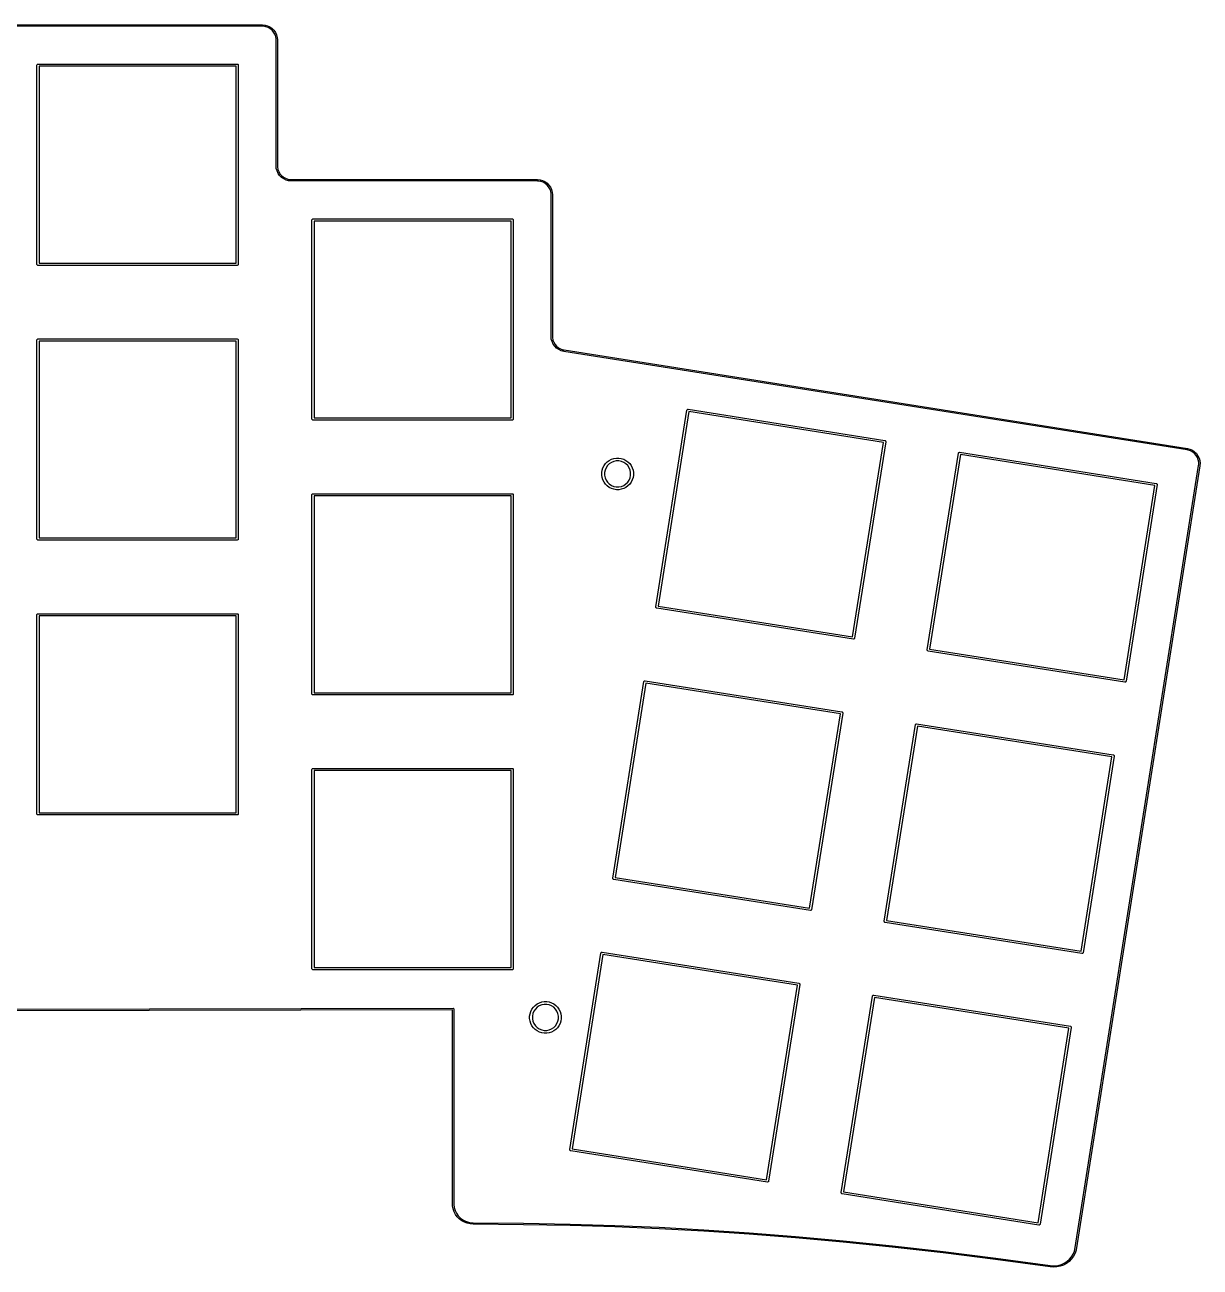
# Model space of a CAD drawing. Header units: millimetres. Extents: x 60 to 209, y -167 to -70.
# Drawn here: x 127.4 to 208.8, y -155.6 to -69.5 of the extents above; entities that cross this region are included whole.
import ezdxf

# ---------------------------------------------------------------- set-up
doc = ezdxf.new("R2010")
doc.units = ezdxf.units.MM
doc.layers.add('BLACK', color=7, linetype='CONTINUOUS')

msp = doc.modelspace()

# ---------------------------------------------------------------- linework, layer by layer
at = {"layer": 'BLACK', "linetype": 'CONTINUOUS'}
for p, q in [((126.517512, -69.517514), (143.817259, -69.5175)), ((143.816477, -69.6175), (126.517512, -69.617514)), ((143.817272, -69.617758), (143.816477, -69.6175)), ((143.817259, -69.5175), (143.819579, -69.517961)), ((143.900399, -69.617737), (143.817272, -69.617758)), ((143.819579, -69.517961), (143.999608, -69.533668)), ((144.064133, -69.646569), (143.900399, -69.617737)), ((143.999608, -69.533668), (144.176436, -69.581007)), ((144.220373, -69.703399), (144.064133, -69.646569)), ((144.176436, -69.581007), (144.342355, -69.658337)), ((144.364367, -69.7865), (144.220373, -69.703399)), ((144.342355, -69.658337), (144.492322, -69.763309)), ((144.491741, -69.893347), (144.364367, -69.7865)), ((144.598623, -70.020691), (144.491741, -69.893347)), ((144.492322, -69.763309), (144.621779, -69.89273)), ((144.681764, -70.164663), (144.598623, -70.020691)), ((144.621779, -69.89273), (144.726792, -70.042668)), ((144.738638, -70.320886), (144.681764, -70.164663)), ((144.726792, -70.042668), (144.804169, -70.208566)), ((144.767515, -70.484613), (144.738638, -70.320886)), ((144.767517, -70.567738), (144.767515, -70.484613)), ((144.767517, -70.56774), (144.767517, -70.567738)), ((144.767679, -79.287845), (144.767517, -70.56774)), ((144.804169, -70.208566), (144.851557, -70.38538)), ((144.851557, -70.38538), (144.867517, -70.567738)), ((144.867517, -70.567738), (144.867679, -79.287843)), ((128.189601, -72.315846), (128.191042, -72.301214)), ((128.189601, -86.115846), (128.189601, -72.315846)), ((128.191042, -72.301214), (128.202241, -72.274178)), ((128.202241, -72.274178), (128.222933, -72.253486)), ((128.222933, -72.253486), (128.249969, -72.242287)), ((128.249969, -72.242287), (128.264601, -72.240846)), ((128.264601, -72.240846), (142.064601, -72.240846)), ((142.064601, -72.240846), (142.079233, -72.242287)), ((142.079233, -72.242287), (142.106269, -72.253486)), ((142.106269, -72.253486), (142.126961, -72.274178)), ((142.126961, -72.274178), (142.13816, -72.301214)), ((142.13816, -72.301214), (142.139601, -72.315846)), ((142.139601, -72.315846), (142.139601, -86.115846)), ((128.339601, -72.390846), (128.339601, -86.040846)), ((141.989601, -72.390846), (128.339601, -72.390846)), ((141.989601, -86.040846), (141.989601, -72.390846)), ((144.76768, -79.287852), (144.767679, -79.287845)), ((144.783594, -79.470128), (144.76768, -79.287852)), ((144.830914, -79.64689), (144.783594, -79.470128)), ((144.908203, -79.812752), (144.830914, -79.64689)), ((144.867679, -79.287852), (144.867664, -79.370948)), ((144.867664, -79.370948), (144.896489, -79.53462)), ((144.867679, -79.287843), (144.867677, -79.287848)), ((144.867677, -79.287848), (144.867679, -79.287852)), ((144.896489, -79.53462), (144.953291, -79.690803)), ((145.013113, -79.962678), (144.908203, -79.812752)), ((144.953291, -79.690803), (145.036345, -79.834753)), ((145.142458, -80.092114), (145.013113, -79.962678)), ((145.036345, -79.834753), (145.143129, -79.962099)), ((145.29231, -80.19713), (145.142458, -80.092114)), ((145.143129, -79.962099), (145.270399, -80.068972)), ((145.270399, -80.068972), (145.414291, -80.152128)), ((145.458117, -80.274536), (145.29231, -80.19713)), ((145.414291, -80.152128), (145.570433, -80.20904)), ((145.634846, -80.321981), (145.458117, -80.274536)), ((145.570433, -80.20904), (145.734085, -80.237981)), ((145.817127, -80.338024), (145.634846, -80.321981)), ((145.734085, -80.237981), (145.817181, -80.238024)), ((145.817128, -80.338024), (145.817127, -80.338023)), ((145.817127, -80.338023), (145.817127, -80.338024)), ((162.87807, -80.346976), (145.817128, -80.338024)), ((145.817181, -80.238024), (162.878123, -80.246976)), ((162.878071, -80.346976), (162.87807, -80.346975)), ((162.87807, -80.346975), (162.87807, -80.346976)), ((162.961153, -80.347017), (162.878071, -80.346976)), ((162.878123, -80.246976), (163.060376, -80.263012)), ((163.124781, -80.375946), (162.961153, -80.347017)), ((163.060376, -80.263012), (163.237079, -80.31044)), ((163.280902, -80.432839), (163.124781, -80.375946)), ((163.237079, -80.31044), (163.402867, -80.38782)), ((163.424778, -80.515968), (163.280902, -80.432839)), ((163.402867, -80.38782), (163.552706, -80.492804)), ((163.552041, -80.62281), (163.424778, -80.515968)), ((163.658825, -80.75012), (163.552041, -80.62281)), ((163.552706, -80.492804), (163.682047, -80.622203)), ((163.74189, -80.894034), (163.658825, -80.75012)), ((163.682047, -80.622203), (163.786964, -80.772089)), ((163.798713, -81.050181), (163.74189, -80.894034)), ((163.786964, -80.772089), (163.86427, -80.937912)), ((163.86427, -80.937912), (163.911618, -81.114636)), ((163.827569, -81.213821), (163.798713, -81.050181)), ((163.827504, -91.11698), (163.827572, -81.2969)), ((163.827572, -81.2969), (163.827569, -81.213821)), ((163.911618, -81.114636), (163.927572, -81.296896)), ((163.927572, -81.2969), (163.927504, -91.11698)), ((163.927572, -81.296896), (163.927571, -81.296897)), ((163.927571, -81.296897), (163.927572, -81.2969)), ((147.251865, -83.044189), (147.253306, -83.029557)), ((147.251865, -96.844189), (147.251865, -83.044189)), ((147.253306, -83.029557), (147.264505, -83.002521)), ((147.264505, -83.002521), (147.285197, -82.981829)), ((147.285197, -82.981829), (147.312233, -82.97063)), ((147.312233, -82.97063), (147.326865, -82.969189)), ((147.326865, -82.969189), (161.126865, -82.969189)), ((147.401865, -83.119189), (147.401865, -96.769189)), ((161.051865, -83.119189), (147.401865, -83.119189)), ((161.051865, -96.769189), (161.051865, -83.119189)), ((161.126865, -82.969189), (161.141497, -82.97063)), ((161.141497, -82.97063), (161.168533, -82.981829)), ((161.168533, -82.981829), (161.189225, -83.002521)), ((161.189225, -83.002521), (161.200424, -83.029557)), ((161.200424, -83.029557), (161.201865, -83.044189)), ((161.201865, -83.044189), (161.201865, -96.844189)), ((128.191042, -86.130478), (128.189601, -86.115846)), ((128.339601, -86.040846), (141.989601, -86.040846)), ((142.139601, -86.115846), (142.13816, -86.130478)), ((128.202241, -86.157514), (128.191042, -86.130478)), ((128.222933, -86.178206), (128.202241, -86.157514)), ((128.249969, -86.189405), (128.222933, -86.178206)), ((128.264601, -86.190846), (128.249969, -86.189405)), ((142.064601, -86.190846), (128.264601, -86.190846)), ((142.079233, -86.189405), (142.064601, -86.190846)), ((142.106269, -86.178206), (142.079233, -86.189405)), ((142.126961, -86.157514), (142.106269, -86.178206)), ((142.13816, -86.130478), (142.126961, -86.157514)), ((163.843858, -91.301583), (163.827504, -91.11698)), ((163.927504, -91.11698), (163.927595, -91.201138)), ((163.927595, -91.201138), (163.957187, -91.366833)), ((128.189601, -91.365846), (128.191042, -91.351214)), ((128.189601, -105.165846), (128.189601, -91.365846)), ((128.191042, -91.351214), (128.202241, -91.324178)), ((128.202241, -91.324178), (128.222933, -91.303486)), ((128.222933, -91.303486), (128.249969, -91.292287)), ((128.249969, -91.292287), (128.264601, -91.290846)), ((128.264601, -91.290846), (142.064601, -91.290846)), ((128.339601, -91.440846), (128.339601, -105.090846)), ((141.989601, -91.440846), (128.339601, -91.440846)), ((141.989601, -105.090846), (141.989601, -91.440846)), ((142.064601, -91.290846), (142.079233, -91.292287)), ((142.079233, -91.292287), (142.106269, -91.303486)), ((142.106269, -91.303486), (142.126961, -91.324178)), ((142.126961, -91.324178), (142.13816, -91.351214)), ((142.13816, -91.351214), (142.139601, -91.365846)), ((142.139601, -91.365846), (142.139601, -105.165846)), ((163.892413, -91.480435), (163.843858, -91.301583)), ((163.971656, -91.647965), (163.892413, -91.480435)), ((163.957187, -91.366833), (164.015448, -91.524745)), ((164.079119, -91.798953), (163.971656, -91.647965)), ((164.015448, -91.524745), (164.100565, -91.669953)), ((164.211453, -91.928697), (164.079119, -91.798953)), ((164.100565, -91.669953), (164.209885, -91.797936)), ((164.209885, -91.797936), (164.340004, -91.904705)), ((164.364536, -92.033154), (164.211453, -91.928697)), ((164.340004, -91.904705), (164.486866, -91.986935)), ((164.533599, -92.10907), (164.364536, -92.033154)), ((164.486866, -91.986935), (164.645898, -92.042064)), ((164.713376, -92.15408), (164.533599, -92.10907)), ((164.645898, -92.042064), (164.729008, -92.05531)), ((164.729008, -92.05531), (207.927987, -98.891863)), ((207.912356, -98.990633), (164.713376, -92.15408)), ((171.083429, -109.863741), (173.242224, -96.233642)), ((173.378645, -96.331184), (171.243315, -109.813129)), ((173.242224, -96.233642), (173.245937, -96.219416)), ((173.245937, -96.219416), (173.261227, -96.194465)), ((173.261227, -96.194465), (173.284901, -96.177264)), ((173.284901, -96.177264), (173.313356, -96.170432)), ((173.313356, -96.170432), (173.313366, -96.170433)), ((173.313366, -96.170433), (173.328034, -96.171298)), ((173.328034, -96.171298), (186.958133, -98.330093)), ((186.86059, -98.466514), (173.378645, -96.331184)), ((147.253306, -96.858821), (147.251865, -96.844189)), ((147.264505, -96.885857), (147.253306, -96.858821)), ((147.285197, -96.906549), (147.264505, -96.885857)), ((147.312233, -96.917748), (147.285197, -96.906549)), ((147.326865, -96.919189), (147.312233, -96.917748)), ((161.126865, -96.919189), (147.326865, -96.919189)), ((147.401865, -96.769189), (161.051865, -96.769189)), ((161.141497, -96.917748), (161.126865, -96.919189)), ((161.168533, -96.906549), (161.141497, -96.917748)), ((161.189225, -96.885857), (161.168533, -96.906549)), ((161.200424, -96.858821), (161.189225, -96.885857)), ((161.201865, -96.844189), (161.200424, -96.858821)), ((184.72526, -111.948459), (186.86059, -98.466514)), ((187.020477, -98.415902), (184.861682, -112.046002)), ((186.958133, -98.330093), (186.972349, -98.333803)), ((186.972349, -98.333803), (186.972359, -98.333805)), ((186.972359, -98.333805), (186.99731, -98.349096)), ((186.99731, -98.349096), (187.014511, -98.37277)), ((187.014511, -98.37277), (187.021343, -98.401225)), ((187.021341, -98.401235), (187.020477, -98.415902)), ((187.021343, -98.401225), (187.021341, -98.401235)), ((207.912358, -98.990632), (207.912356, -98.990633)), ((207.912361, -98.990634), (207.912358, -98.990632)), ((207.994437, -99.003614), (207.912361, -98.990634)), ((207.927987, -98.891863), (207.927991, -98.891864)), ((207.927991, -98.891864), (208.105545, -98.936088)), ((208.151587, -99.057681), (207.994437, -99.003614)), ((208.105545, -98.936088), (208.272733, -99.010473)), ((208.272733, -99.010473), (208.424465, -99.112756)), ((167.601051, -99.933107), (167.723105, -99.811053)), ((167.723105, -99.811053), (167.86275, -99.709596)), ((167.86275, -99.709596), (168.016546, -99.631233)), ((168.011188, -99.84993), (167.863781, -99.948424)), ((168.174978, -99.782086), (168.011188, -99.84993)), ((168.016546, -99.631233), (168.180708, -99.577893)), ((168.348856, -99.7475), (168.174978, -99.782086)), ((168.180708, -99.577893), (168.351193, -99.550891)), ((168.52614, -99.7475), (168.348856, -99.7475)), ((168.351193, -99.550891), (168.523803, -99.550891)), ((168.523803, -99.550891), (168.694288, -99.577893)), ((168.700018, -99.782086), (168.52614, -99.7475)), ((168.694288, -99.577893), (168.85845, -99.631233)), ((168.863808, -99.84993), (168.700018, -99.782086)), ((168.85845, -99.631233), (169.012246, -99.709596)), ((169.011215, -99.948424), (168.863808, -99.84993)), ((169.012246, -99.709596), (169.151891, -99.811053)), ((169.151891, -99.811053), (169.273945, -99.933107)), ((189.899413, -112.84242), (192.058208, -99.212321)), ((192.194629, -99.309863), (190.059299, -112.791808)), ((192.058208, -99.212321), (192.061921, -99.198095)), ((192.061921, -99.198095), (192.077211, -99.173144)), ((192.077211, -99.173144), (192.100885, -99.155943)), ((192.100885, -99.155943), (192.12934, -99.149111)), ((192.12934, -99.149111), (192.12935, -99.149112)), ((192.12935, -99.149112), (192.144018, -99.149977)), ((192.144018, -99.149977), (205.774117, -101.308772)), ((205.676574, -101.445193), (192.194629, -99.309863)), ((208.296963, -99.138213), (208.151587, -99.057681)), ((208.426149, -99.242764), (208.296963, -99.138213)), ((208.424465, -99.112756), (208.556134, -99.239831)), ((208.535219, -99.368157), (208.426149, -99.242764)), ((208.62086, -99.510583), (208.535219, -99.368157)), ((208.556134, -99.239831), (208.663739, -99.387838)), ((208.680472, -99.665715), (208.62086, -99.510583)), ((208.663739, -99.387838), (208.744011, -99.55228)), ((208.712242, -99.828842), (208.680472, -99.665715)), ((208.715206, -99.995007), (208.712242, -99.828842)), ((208.744011, -99.55228), (208.794512, -99.728162)), ((208.794512, -99.728162), (208.813708, -99.910141)), ((167.340889, -100.561195), (167.341259, -100.558858)), ((167.340889, -100.733805), (167.340889, -100.561195)), ((167.367891, -100.90429), (167.340889, -100.733805)), ((167.341259, -100.558858), (167.367891, -100.39071)), ((167.367891, -100.39071), (167.421231, -100.226548)), ((167.421231, -100.226548), (167.499594, -100.072752)), ((167.499594, -100.072752), (167.601051, -99.933107)), ((167.572084, -100.38498), (167.537498, -100.558858)), ((167.537498, -100.558858), (167.537498, -100.736142)), ((167.537498, -100.736142), (167.572084, -100.91002)), ((167.639928, -100.22119), (167.572084, -100.38498)), ((167.738422, -100.073783), (167.639928, -100.22119)), ((167.863781, -99.948424), (167.738422, -100.073783)), ((169.136574, -100.073783), (169.011215, -99.948424)), ((169.235068, -100.22119), (169.136574, -100.073783)), ((169.302912, -100.38498), (169.235068, -100.22119)), ((169.273945, -99.933107), (169.375402, -100.072752)), ((169.337498, -100.558858), (169.302912, -100.38498)), ((169.302912, -100.91002), (169.337498, -100.736142)), ((169.337498, -100.736142), (169.337498, -100.558858)), ((169.375402, -100.072752), (169.453765, -100.226548)), ((169.453765, -100.226548), (169.507105, -100.39071)), ((169.507105, -100.39071), (169.534107, -100.561195)), ((169.534107, -100.733805), (169.507105, -100.90429)), ((169.534107, -100.561195), (169.534107, -100.733805)), ((200.123791, -154.418497), (208.702239, -100.07709)), ((208.801013, -100.092691), (200.221373, -154.441658)), ((208.702239, -100.077085), (208.715206, -99.995007)), ((208.702239, -100.077088), (208.702239, -100.077085)), ((208.702239, -100.07709), (208.702239, -100.077088)), ((208.801015, -100.092689), (208.801013, -100.092691)), ((208.813708, -99.910141), (208.801015, -100.092689)), ((167.421231, -101.068452), (167.367891, -100.90429)), ((167.499594, -101.222248), (167.421231, -101.068452)), ((167.601051, -101.361893), (167.499594, -101.222248)), ((167.572084, -100.91002), (167.639928, -101.07381)), ((167.723105, -101.483947), (167.601051, -101.361893)), ((167.639928, -101.07381), (167.738422, -101.221217)), ((167.86275, -101.585404), (167.723105, -101.483947)), ((167.738422, -101.221217), (167.863781, -101.346576)), ((168.016546, -101.663767), (167.86275, -101.585404)), ((167.863781, -101.346576), (168.011188, -101.44507)), ((168.011188, -101.44507), (168.174978, -101.512914)), ((168.174978, -101.512914), (168.348856, -101.5475)), ((168.348856, -101.5475), (168.52614, -101.5475)), ((168.52614, -101.5475), (168.700018, -101.512914)), ((168.700018, -101.512914), (168.863808, -101.44507)), ((169.012246, -101.585404), (168.85845, -101.663767)), ((168.863808, -101.44507), (169.011215, -101.346576)), ((169.011215, -101.346576), (169.136574, -101.221217)), ((169.151891, -101.483947), (169.012246, -101.585404)), ((169.136574, -101.221217), (169.235068, -101.07381)), ((169.273945, -101.361893), (169.151891, -101.483947)), ((169.235068, -101.07381), (169.302912, -100.91002)), ((169.375402, -101.222248), (169.273945, -101.361893)), ((169.453765, -101.068452), (169.375402, -101.222248)), ((169.507105, -100.90429), (169.453765, -101.068452)), ((203.541244, -114.927138), (205.676574, -101.445193)), ((205.836461, -101.394581), (203.677666, -115.024681)), ((205.774117, -101.308772), (205.788333, -101.312482)), ((205.788333, -101.312482), (205.788343, -101.312484)), ((205.788343, -101.312484), (205.809738, -101.325596)), ((205.809738, -101.325596), (205.813294, -101.327775)), ((205.813294, -101.327775), (205.830495, -101.351449)), ((205.830495, -101.351449), (205.837327, -101.379904)), ((205.837325, -101.379914), (205.836461, -101.394581)), ((205.837327, -101.379904), (205.837325, -101.379914)), ((147.251865, -102.094189), (147.253306, -102.079557)), ((147.251865, -115.894189), (147.251865, -102.094189)), ((147.253306, -102.079557), (147.264505, -102.052521)), ((147.264505, -102.052521), (147.285197, -102.031829)), ((147.285197, -102.031829), (147.312233, -102.02063)), ((147.312233, -102.02063), (147.326865, -102.019189)), ((147.326865, -102.019189), (161.126865, -102.019189)), ((147.401865, -102.169189), (147.401865, -115.819189)), ((161.051865, -102.169189), (147.401865, -102.169189)), ((161.051865, -115.819189), (161.051865, -102.169189)), ((161.126865, -102.019189), (161.141497, -102.02063)), ((161.141497, -102.02063), (161.168533, -102.031829)), ((161.168533, -102.031829), (161.189225, -102.052521)), ((161.189225, -102.052521), (161.200424, -102.079557)), ((161.200424, -102.079557), (161.201865, -102.094189)), ((161.201865, -102.094189), (161.201865, -115.894189)), ((168.180708, -101.717107), (168.016546, -101.663767)), ((168.351193, -101.744109), (168.180708, -101.717107)), ((168.523803, -101.744109), (168.351193, -101.744109)), ((168.694288, -101.717107), (168.523803, -101.744109)), ((168.85845, -101.663767), (168.694288, -101.717107)), ((128.191042, -105.180478), (128.189601, -105.165846)), ((128.202241, -105.207514), (128.191042, -105.180478)), ((128.222933, -105.228206), (128.202241, -105.207514)), ((128.249969, -105.239405), (128.222933, -105.228206)), ((128.264601, -105.240846), (128.249969, -105.239405)), ((142.064601, -105.240846), (128.264601, -105.240846)), ((128.339601, -105.090846), (141.989601, -105.090846)), ((142.079233, -105.239405), (142.064601, -105.240846)), ((142.106269, -105.228206), (142.079233, -105.239405)), ((142.126961, -105.207514), (142.106269, -105.228206)), ((142.13816, -105.180478), (142.126961, -105.207514)), ((142.139601, -105.165846), (142.13816, -105.180478)), ((171.082564, -109.878419), (171.083429, -109.863741)), ((171.089395, -109.906874), (171.082564, -109.878419)), ((171.106596, -109.930548), (171.089395, -109.906874)), ((171.131547, -109.945838), (171.106596, -109.930548)), ((171.145773, -109.949551), (171.131547, -109.945838)), ((184.775873, -112.108346), (171.145773, -109.949551)), ((171.243315, -109.813129), (184.72526, -111.948459)), ((128.189601, -110.415846), (128.191042, -110.401214)), ((128.189601, -124.215846), (128.189601, -110.415846)), ((128.191042, -110.401214), (128.202241, -110.374178)), ((128.202241, -110.374178), (128.222933, -110.353486)), ((128.222933, -110.353486), (128.249969, -110.342287)), ((128.249969, -110.342287), (128.264601, -110.340846)), ((128.264601, -110.340846), (142.064601, -110.340846)), ((128.339601, -110.490846), (128.339601, -124.140846)), ((141.989601, -110.490846), (128.339601, -110.490846)), ((141.989601, -124.140846), (141.989601, -110.490846)), ((142.064601, -110.340846), (142.079233, -110.342287)), ((142.079233, -110.342287), (142.106269, -110.353486)), ((142.106269, -110.353486), (142.126961, -110.374178)), ((142.126961, -110.374178), (142.13816, -110.401214)), ((142.13816, -110.401214), (142.139601, -110.415846)), ((142.139601, -110.415846), (142.139601, -124.215846)), ((184.79055, -112.109211), (184.775873, -112.108346)), ((184.819005, -112.10238), (184.79055, -112.109211)), ((184.842679, -112.085179), (184.819005, -112.10238)), ((184.85797, -112.060228), (184.842679, -112.085179)), ((184.857971, -112.060218), (184.85797, -112.060228)), ((184.861682, -112.046002), (184.857971, -112.060218)), ((190.059299, -112.791808), (203.541244, -114.927138)), ((189.898548, -112.857098), (189.899413, -112.84242)), ((189.905379, -112.885553), (189.898548, -112.857098)), ((189.92258, -112.909227), (189.905379, -112.885553)), ((189.947531, -112.924517), (189.92258, -112.909227)), ((189.961757, -112.92823), (189.947531, -112.924517)), ((203.591857, -115.087025), (189.961757, -112.92823)), ((168.10475, -128.679725), (170.263545, -115.049626)), ((170.399966, -115.147168), (168.264636, -128.629113)), ((170.263545, -115.049626), (170.267258, -115.0354)), ((170.267258, -115.0354), (170.282548, -115.010449)), ((170.282548, -115.010449), (170.306222, -114.993248)), ((170.306222, -114.993248), (170.334677, -114.986416)), ((170.334677, -114.986416), (170.334687, -114.986417)), ((170.334687, -114.986417), (170.349355, -114.987282)), ((170.349355, -114.987282), (183.979454, -117.146077)), ((183.881911, -117.282498), (170.399966, -115.147168)), ((203.606534, -115.08789), (203.591857, -115.087025)), ((203.634989, -115.081059), (203.606534, -115.08789)), ((203.658663, -115.063858), (203.634989, -115.081059)), ((203.661999, -115.058414), (203.658663, -115.063858)), ((203.673954, -115.038907), (203.661999, -115.058414)), ((203.673955, -115.038897), (203.673954, -115.038907)), ((203.677666, -115.024681), (203.673955, -115.038897)), ((147.253306, -115.908821), (147.251865, -115.894189)), ((147.264505, -115.935857), (147.253306, -115.908821)), ((147.285197, -115.956549), (147.264505, -115.935857)), ((147.312233, -115.967748), (147.285197, -115.956549)), ((147.326865, -115.969189), (147.312233, -115.967748)), ((161.126865, -115.969189), (147.326865, -115.969189)), ((147.401865, -115.819189), (161.051865, -115.819189)), ((161.141497, -115.967748), (161.126865, -115.969189)), ((161.168533, -115.956549), (161.141497, -115.967748)), ((161.189225, -115.935857), (161.168533, -115.956549)), ((161.200424, -115.908821), (161.189225, -115.935857)), ((161.201865, -115.894189), (161.200424, -115.908821)), ((181.746581, -130.764443), (183.881911, -117.282498)), ((184.041798, -117.231886), (181.883003, -130.861986)), ((183.979454, -117.146077), (183.99367, -117.149787)), ((183.99367, -117.149787), (183.99368, -117.149789)), ((183.99368, -117.149789), (184.018631, -117.16508)), ((184.018631, -117.16508), (184.035832, -117.188754)), ((184.035832, -117.188754), (184.042664, -117.217209)), ((184.042662, -117.217219), (184.041798, -117.231886)), ((184.042664, -117.217209), (184.042662, -117.217219)), ((189.098533, -117.989128), (189.122207, -117.971927)), ((189.122207, -117.971927), (189.150662, -117.965095)), ((189.150662, -117.965095), (189.150672, -117.965096)), ((189.150672, -117.965096), (189.16534, -117.965961)), ((189.16534, -117.965961), (202.795439, -120.124756)), ((186.920735, -131.658404), (189.07953, -118.028305)), ((189.215951, -118.125847), (187.080621, -131.607792)), ((189.07953, -118.028305), (189.083243, -118.014079)), ((189.083243, -118.014079), (189.098533, -117.989128)), ((202.697896, -120.261177), (189.215951, -118.125847)), ((200.562566, -133.743122), (202.697896, -120.261177)), ((202.857783, -120.210565), (200.698988, -133.840665)), ((202.795439, -120.124756), (202.809655, -120.128466)), ((202.809655, -120.128466), (202.809665, -120.128468)), ((202.809665, -120.128468), (202.834616, -120.143759)), ((202.834616, -120.143759), (202.851817, -120.167433)), ((202.851817, -120.167433), (202.858649, -120.195888)), ((202.858647, -120.195898), (202.857783, -120.210565)), ((202.858649, -120.195888), (202.858647, -120.195898)), ((147.251865, -121.144189), (147.253306, -121.129557)), ((147.251865, -134.944189), (147.251865, -121.144189)), ((147.253306, -121.129557), (147.264505, -121.102521)), ((147.264505, -121.102521), (147.285197, -121.081829)), ((147.285197, -121.081829), (147.312233, -121.07063)), ((147.312233, -121.07063), (147.326865, -121.069189)), ((147.326865, -121.069189), (161.126865, -121.069189)), ((147.401865, -121.219189), (147.401865, -134.869189)), ((161.051865, -121.219189), (147.401865, -121.219189)), ((161.051865, -134.869189), (161.051865, -121.219189)), ((161.126865, -121.069189), (161.141497, -121.07063)), ((161.141497, -121.07063), (161.168533, -121.081829)), ((161.168533, -121.081829), (161.189225, -121.102521)), ((161.189225, -121.102521), (161.200424, -121.129557)), ((161.200424, -121.129557), (161.201865, -121.144189)), ((161.201865, -121.144189), (161.201865, -134.944189)), ((128.191042, -124.230478), (128.189601, -124.215846)), ((128.202241, -124.257514), (128.191042, -124.230478)), ((128.222933, -124.278206), (128.202241, -124.257514)), ((128.249969, -124.289405), (128.222933, -124.278206)), ((128.264601, -124.290846), (128.249969, -124.289405)), ((142.064601, -124.290846), (128.264601, -124.290846)), ((128.339601, -124.140846), (141.989601, -124.140846)), ((142.079233, -124.289405), (142.064601, -124.290846)), ((142.106269, -124.278206), (142.079233, -124.289405)), ((142.126961, -124.257514), (142.106269, -124.278206)), ((142.13816, -124.230478), (142.126961, -124.257514)), ((142.139601, -124.215846), (142.13816, -124.230478)), ((168.103885, -128.694403), (168.10475, -128.679725)), ((168.110716, -128.722858), (168.103885, -128.694403)), ((168.127917, -128.746532), (168.110716, -128.722858)), ((168.152868, -128.761822), (168.127917, -128.746532)), ((168.167094, -128.765535), (168.152868, -128.761822)), ((181.797194, -130.92433), (168.167094, -128.765535)), ((168.264636, -128.629113), (181.746581, -130.764443)), ((181.864, -130.901163), (181.840326, -130.918364)), ((181.879291, -130.876212), (181.864, -130.901163)), ((181.879292, -130.876202), (181.879291, -130.876212)), ((181.883003, -130.861986), (181.879292, -130.876202)), ((181.811871, -130.925195), (181.797194, -130.92433)), ((181.840326, -130.918364), (181.811871, -130.925195)), ((186.91987, -131.673082), (186.920735, -131.658404)), ((186.926701, -131.701537), (186.91987, -131.673082)), ((186.943902, -131.725211), (186.926701, -131.701537)), ((186.968853, -131.740501), (186.943902, -131.725211)), ((186.983079, -131.744214), (186.968853, -131.740501)), ((200.613179, -133.903009), (186.983079, -131.744214)), ((187.080621, -131.607792), (200.562566, -133.743122)), ((165.126072, -147.49571), (167.284867, -133.865611)), ((167.421288, -133.963153), (165.285958, -147.445098)), ((167.284867, -133.865611), (167.28858, -133.851385)), ((167.28858, -133.851385), (167.30387, -133.826434)), ((167.30387, -133.826434), (167.327544, -133.809233)), ((167.327544, -133.809233), (167.355999, -133.802401)), ((167.355999, -133.802401), (167.356009, -133.802402)), ((167.356009, -133.802402), (167.370677, -133.803267)), ((167.370677, -133.803267), (181.000776, -135.962062)), ((180.903233, -136.098483), (167.421288, -133.963153)), ((200.627856, -133.903874), (200.613179, -133.903009)), ((200.656311, -133.897043), (200.627856, -133.903874)), ((200.679985, -133.879842), (200.656311, -133.897043)), ((200.695276, -133.854891), (200.679985, -133.879842)), ((200.695277, -133.854881), (200.695276, -133.854891)), ((200.698988, -133.840665), (200.695277, -133.854881)), ((147.253306, -134.958821), (147.251865, -134.944189)), ((147.264505, -134.985857), (147.253306, -134.958821)), ((147.285197, -135.006549), (147.264505, -134.985857)), ((147.312233, -135.017748), (147.285197, -135.006549)), ((147.326865, -135.019189), (147.312233, -135.017748)), ((161.126865, -135.019189), (147.326865, -135.019189)), ((147.401865, -134.869189), (161.051865, -134.869189)), ((161.141497, -135.017748), (161.126865, -135.019189)), ((161.168533, -135.006549), (161.141497, -135.017748)), ((161.189225, -134.985857), (161.168533, -135.006549)), ((161.200424, -134.958821), (161.189225, -134.985857)), ((161.201865, -134.944189), (161.200424, -134.958821)), ((181.06312, -136.047871), (178.904325, -149.677971)), ((181.000776, -135.962062), (181.014992, -135.965772)), ((181.014992, -135.965772), (181.015002, -135.965774)), ((181.015002, -135.965774), (181.039953, -135.981065)), ((181.039953, -135.981065), (181.057154, -136.004739)), ((181.057154, -136.004739), (181.063986, -136.033194)), ((181.063984, -136.033204), (181.06312, -136.047871)), ((181.063986, -136.033194), (181.063984, -136.033204)), ((178.767903, -149.580428), (180.903233, -136.098483)), ((183.942056, -150.474388), (186.100851, -136.844289)), ((186.100851, -136.844289), (186.104564, -136.830063)), ((186.104564, -136.830063), (186.119854, -136.805112)), ((186.119854, -136.805112), (186.143528, -136.787911)), ((186.143528, -136.787911), (186.171983, -136.781079)), ((186.171983, -136.781079), (186.171993, -136.78108)), ((186.171993, -136.78108), (186.186661, -136.781945)), ((186.186661, -136.781945), (199.81676, -138.94074)), ((122.022398, -137.7675), (157.037398, -137.6975)), ((157.037398, -137.6975), (157.05654, -137.701268)), ((157.05654, -137.701268), (157.056581, -137.701308)), ((157.056581, -137.701308), (157.056638, -137.701309)), ((157.056638, -137.701309), (157.069983, -137.714657)), ((157.069983, -137.714657), (157.083654, -137.728274)), ((157.083654, -137.728274), (157.083654, -137.728332)), ((157.083654, -137.728332), (157.083694, -137.728372)), ((157.083694, -137.728372), (157.087498, -137.747507)), ((157.087498, -137.747507), (157.085745, -151.187077)), ((162.421231, -137.906548), (162.499594, -137.752752)), ((162.499594, -137.752752), (162.601051, -137.613107)), ((162.601051, -137.613107), (162.723105, -137.491053)), ((162.738422, -137.753783), (162.639928, -137.90119)), ((162.723105, -137.491053), (162.86275, -137.389596)), ((162.863781, -137.628424), (162.738422, -137.753783)), ((162.86275, -137.389596), (163.016546, -137.311233)), ((163.011188, -137.52993), (162.863781, -137.628424)), ((163.174978, -137.462086), (163.011188, -137.52993)), ((163.016546, -137.311233), (163.180708, -137.257893)), ((163.348856, -137.4275), (163.174978, -137.462086)), ((163.180708, -137.257893), (163.351193, -137.230891)), ((163.52614, -137.4275), (163.348856, -137.4275)), ((163.351193, -137.230891), (163.523803, -137.230891)), ((163.523803, -137.230891), (163.694288, -137.257893)), ((163.700018, -137.462086), (163.52614, -137.4275)), ((163.694288, -137.257893), (163.85845, -137.311233)), ((163.863808, -137.52993), (163.700018, -137.462086)), ((163.85845, -137.311233), (164.012246, -137.389596)), ((164.011215, -137.628424), (163.863808, -137.52993)), ((164.136574, -137.753783), (164.011215, -137.628424)), ((164.012246, -137.389596), (164.151891, -137.491053)), ((164.235068, -137.90119), (164.136574, -137.753783)), ((164.151891, -137.491053), (164.273945, -137.613107)), ((164.273945, -137.613107), (164.375402, -137.752752)), ((164.375402, -137.752752), (164.453765, -137.906548)), ((186.237272, -136.941831), (184.101942, -150.423776)), ((199.719217, -139.077161), (186.237272, -136.941831)), ((156.987491, -137.7976), (122.072538, -137.8674)), ((156.985745, -151.187063), (156.987491, -137.7976)), ((162.340889, -138.241195), (162.341259, -138.238858)), ((162.340889, -138.413805), (162.340889, -138.241195)), ((162.367891, -138.58429), (162.340889, -138.413805)), ((162.341259, -138.238858), (162.367891, -138.07071)), ((162.367891, -138.07071), (162.421231, -137.906548)), ((162.421231, -138.748452), (162.367891, -138.58429)), ((162.572084, -138.06498), (162.537498, -138.238858)), ((162.537498, -138.238858), (162.537498, -138.416142)), ((162.537498, -138.416142), (162.572084, -138.59002)), ((162.639928, -137.90119), (162.572084, -138.06498)), ((162.572084, -138.59002), (162.639928, -138.75381)), ((164.302912, -138.06498), (164.235068, -137.90119)), ((164.235068, -138.75381), (164.302912, -138.59002)), ((164.337498, -138.238858), (164.302912, -138.06498)), ((164.302912, -138.59002), (164.337498, -138.416142)), ((164.337498, -138.416142), (164.337498, -138.238858)), ((164.453765, -137.906548), (164.507105, -138.07071)), ((164.507105, -138.58429), (164.453765, -138.748452)), ((164.507105, -138.07071), (164.534107, -138.241195)), ((164.534107, -138.413805), (164.507105, -138.58429)), ((164.534107, -138.241195), (164.534107, -138.413805)), ((162.499594, -138.902248), (162.421231, -138.748452)), ((162.601051, -139.041893), (162.499594, -138.902248)), ((162.723105, -139.163947), (162.601051, -139.041893)), ((162.639928, -138.75381), (162.738422, -138.901217)), ((162.86275, -139.265404), (162.723105, -139.163947)), ((162.738422, -138.901217), (162.863781, -139.026576)), ((163.016546, -139.343767), (162.86275, -139.265404)), ((162.863781, -139.026576), (163.011188, -139.12507)), ((163.011188, -139.12507), (163.174978, -139.192914)), ((163.180708, -139.397107), (163.016546, -139.343767)), ((163.174978, -139.192914), (163.348856, -139.2275)), ((163.351193, -139.424109), (163.180708, -139.397107)), ((163.348856, -139.2275), (163.52614, -139.2275)), ((163.523803, -139.424109), (163.351193, -139.424109)), ((163.694288, -139.397107), (163.523803, -139.424109)), ((163.52614, -139.2275), (163.700018, -139.192914)), ((163.85845, -139.343767), (163.694288, -139.397107)), ((163.700018, -139.192914), (163.863808, -139.12507)), ((164.012246, -139.265404), (163.85845, -139.343767)), ((163.863808, -139.12507), (164.011215, -139.026576)), ((164.011215, -139.026576), (164.136574, -138.901217)), ((164.151891, -139.163947), (164.012246, -139.265404)), ((164.136574, -138.901217), (164.235068, -138.75381)), ((164.273945, -139.041893), (164.151891, -139.163947)), ((164.375402, -138.902248), (164.273945, -139.041893)), ((164.453765, -138.748452), (164.375402, -138.902248)), ((197.583887, -152.559106), (199.719217, -139.077161)), ((199.879104, -139.026549), (197.720309, -152.656649)), ((199.81676, -138.94074), (199.830976, -138.94445)), ((199.830976, -138.94445), (199.830986, -138.944452)), ((199.830986, -138.944452), (199.855937, -138.959743)), ((199.855937, -138.959743), (199.873138, -138.983417)), ((199.873138, -138.983417), (199.87997, -139.011872)), ((199.879968, -139.011882), (199.879104, -139.026549)), ((199.87997, -139.011872), (199.879968, -139.011882)), ((165.125207, -147.510388), (165.126072, -147.49571)), ((165.132038, -147.538843), (165.125207, -147.510388)), ((165.149239, -147.562517), (165.132038, -147.538843)), ((165.17419, -147.577807), (165.149239, -147.562517)), ((165.188416, -147.58152), (165.17419, -147.577807)), ((178.818516, -149.740315), (165.188416, -147.58152)), ((165.285958, -147.445098), (178.767903, -149.580428)), ((178.833193, -149.74118), (178.818516, -149.740315)), ((178.861648, -149.734349), (178.833193, -149.74118)), ((178.885322, -149.717148), (178.861648, -149.734349)), ((178.900613, -149.692197), (178.885322, -149.717148)), ((178.900614, -149.692187), (178.900613, -149.692197)), ((178.904325, -149.677971), (178.900614, -149.692187)), ((183.941191, -150.489066), (183.942056, -150.474388)), ((183.948022, -150.517521), (183.941191, -150.489066)), ((183.965223, -150.541195), (183.948022, -150.517521)), ((183.990174, -150.556485), (183.965223, -150.541195)), ((184.0044, -150.560198), (183.990174, -150.556485)), ((197.6345, -152.718993), (184.0044, -150.560198)), ((184.101942, -150.423776), (197.583887, -152.559106)), ((156.985843, -151.187558), (156.985745, -151.187063)), ((156.995554, -151.393897), (156.985843, -151.187558)), ((157.035248, -151.598403), (156.995554, -151.393897)), ((157.085729, -151.188336), (157.082916, -151.295253)), ((157.082916, -151.295253), (157.11146, -151.507247)), ((157.085745, -151.187077), (157.085588, -151.187863)), ((157.085588, -151.187863), (157.085729, -151.188336)), ((157.11146, -151.507247), (157.173242, -151.712038)), ((157.104016, -151.795048), (157.035248, -151.598403)), ((157.200419, -151.979723), (157.104016, -151.795048)), ((157.173242, -151.712038), (157.266701, -151.904448)), ((157.322443, -152.148568), (157.200419, -151.979723)), ((157.266701, -151.904448), (157.389474, -152.079614)), ((157.467537, -152.298054), (157.322443, -152.148568)), ((157.389474, -152.079614), (157.538458, -152.233108)), ((157.632669, -152.425057), (157.467537, -152.298054)), ((157.538458, -152.233108), (157.709886, -152.361048)), ((157.814388, -152.526923), (157.632669, -152.425057)), ((157.709886, -152.361048), (157.899425, -152.460202)), ((158.008895, -152.601522), (157.814388, -152.526923)), ((157.899425, -152.460202), (158.102283, -152.528062)), ((158.212127, -152.647297), (158.008895, -152.601522)), ((158.102283, -152.528062), (158.313332, -152.562914)), ((158.419451, -152.663258), (158.212127, -152.647297)), ((158.313332, -152.562914), (158.420285, -152.56329)), ((158.419588, -152.663287), (158.419451, -152.663258)), ((161.921864, -152.696376), (158.419588, -152.663287)), ((158.420285, -152.56329), (158.420376, -152.56332)), ((158.420376, -152.56332), (158.420532, -152.563291)), ((158.420532, -152.563291), (161.923, -152.596382)), ((165.140635, -152.75689), (161.921864, -152.696376)), ((161.923, -152.596382), (161.923234, -152.59643)), ((161.923234, -152.59643), (161.923468, -152.596389)), ((161.923468, -152.596389), (165.142849, -152.656915)), ((168.239363, -152.849779), (165.140635, -152.75689)), ((165.142849, -152.656915), (165.143125, -152.656975)), ((165.143125, -152.656975), (165.143407, -152.656928)), ((165.143407, -152.656928), (168.242605, -152.749831)), ((171.310253, -152.978462), (168.239363, -152.849779)), ((168.242605, -152.749831), (168.242901, -152.749899)), ((168.242901, -152.749899), (168.2432, -152.749853)), ((168.2432, -152.749853), (171.314765, -152.878564)), ((174.402579, -153.145823), (171.310253, -152.978462)), ((171.314765, -152.878564), (171.315065, -152.878637)), ((171.315065, -152.878637), (171.315373, -152.878593)), ((171.315373, -152.878593), (174.408258, -153.045984)), ((177.546563, -153.354505), (174.402579, -153.145823)), ((174.408258, -153.045984), (174.408559, -153.046061)), ((174.408559, -153.046061), (174.408867, -153.046021)), ((174.408867, -153.046021), (177.553544, -153.254749)), ((177.553544, -153.254749), (177.553839, -153.254828)), ((177.553839, -153.254828), (177.554146, -153.254792)), ((177.554146, -153.254792), (180.771777, -153.507421)), ((197.649177, -152.719858), (197.6345, -152.718993)), ((197.677632, -152.713027), (197.649177, -152.719858)), ((197.701306, -152.695826), (197.677632, -152.713027)), ((197.707085, -152.686396), (197.701306, -152.695826)), ((197.716597, -152.670875), (197.707085, -152.686396)), ((197.716598, -152.670865), (197.716597, -152.670875)), ((197.720309, -152.656649), (197.716598, -152.670865)), ((180.763668, -153.607092), (177.546563, -153.354505)), ((184.069648, -153.906105), (180.763668, -153.607092)), ((180.771777, -153.507421), (180.772067, -153.507502)), ((180.772067, -153.507502), (180.772368, -153.507471)), ((180.772368, -153.507471), (184.078889, -153.806533)), ((187.477176, -154.254057), (184.069648, -153.906105)), ((184.078889, -153.806533), (184.079172, -153.806616)), ((184.079172, -153.806616), (184.079464, -153.806589)), ((184.079464, -153.806589), (187.487628, -154.154605)), ((187.487628, -154.154605), (187.487901, -154.154688)), ((187.487901, -154.154688), (187.488187, -154.154665)), ((187.488187, -154.154665), (191.008701, -154.554165)), ((190.997121, -154.653492), (187.477176, -154.254057)), ((194.638836, -155.106961), (190.997121, -154.653492)), ((191.008701, -154.554165), (191.008964, -154.554249)), ((191.008964, -154.554249), (191.009241, -154.554229)), ((191.009241, -154.554229), (194.651435, -155.007758)), ((194.651435, -155.007758), (194.65169, -155.007842)), ((194.65169, -155.007842), (194.651958, -155.007826)), ((194.651958, -155.007826), (198.424203, -155.517952)), ((199.750329, -155.095787), (199.893158, -154.924997)), ((199.893158, -154.924997), (200.008846, -154.734771)), ((200.036465, -154.881859), (199.898475, -155.074562)), ((200.008846, -154.734771), (200.094791, -154.529386)), ((200.144092, -154.670691), (200.036465, -154.881859)), ((200.094791, -154.529386), (200.121952, -154.421429)), ((200.121952, -154.421429), (200.123791, -154.418497)), ((200.214094, -154.460353), (200.144092, -154.670691)), ((200.21463, -154.459964), (200.214094, -154.460353)), ((200.221373, -154.441658), (200.21463, -154.459964)), ((198.410802, -155.61705), (194.638836, -155.106961)), ((198.411502, -155.617006), (198.410802, -155.61705)), ((198.644532, -155.640673), (198.411502, -155.617006)), ((198.424203, -155.517952), (198.425466, -155.518385)), ((198.425466, -155.518385), (198.426265, -155.518275)), ((198.426265, -155.518275), (198.535866, -155.537768)), ((198.535866, -155.537768), (198.758432, -155.543594)), ((198.881263, -155.629096), (198.644532, -155.640673)), ((198.758432, -155.543594), (198.979368, -155.516077)), ((199.113601, -155.582252), (198.881263, -155.629096)), ((198.979368, -155.516077), (199.193705, -155.455836)), ((199.336324, -155.501197), (199.113601, -155.582252)), ((199.193705, -155.455836), (199.396626, -155.364224)), ((199.544424, -155.387751), (199.336324, -155.501197)), ((199.396626, -155.364224), (199.583568, -155.243302)), ((199.733222, -155.244465), (199.544424, -155.387751)), ((199.583568, -155.243302), (199.750329, -155.095787)), ((199.898475, -155.074562), (199.733222, -155.244465))]:
    msp.add_line(p, q, dxfattribs=at)

doc.saveas('drawing.dxf')
